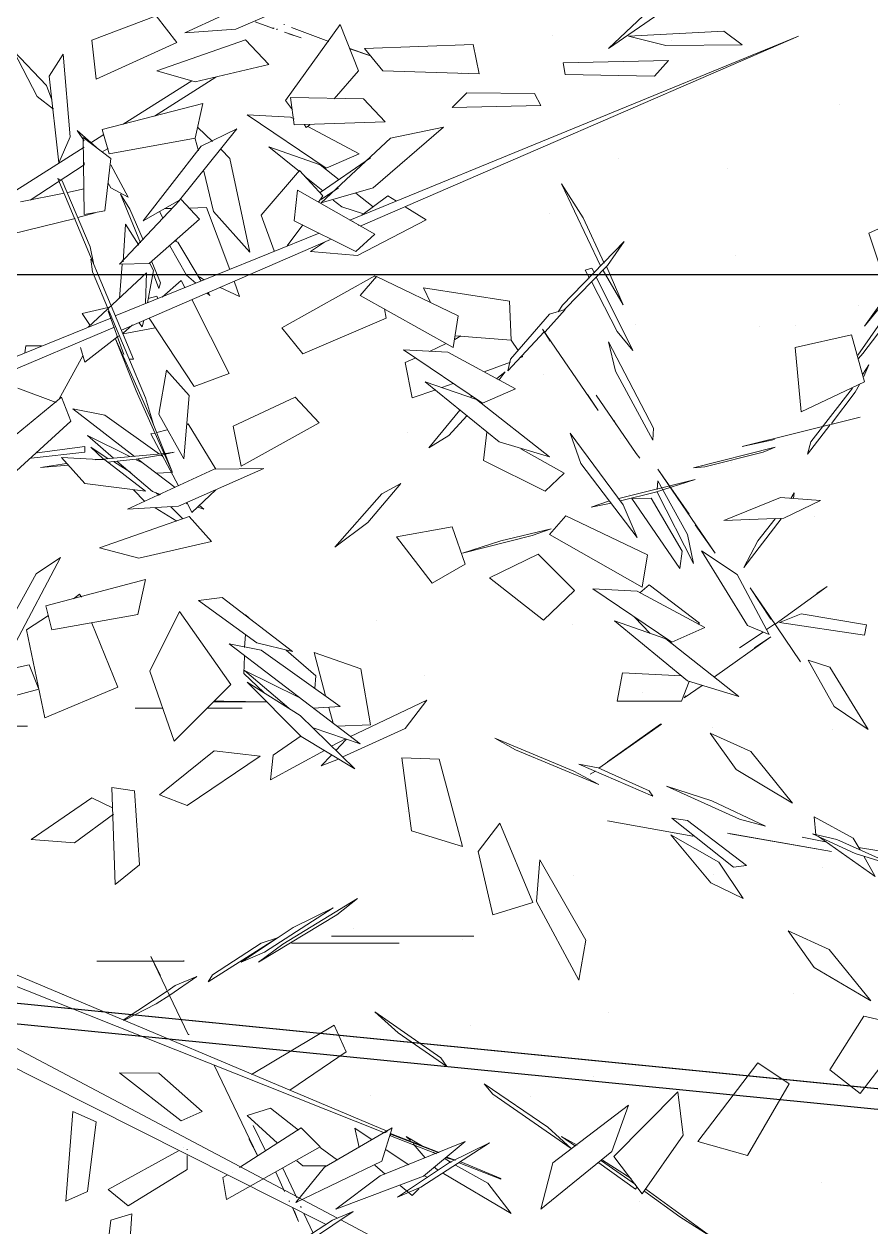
# Model space of a CAD drawing. Header units: metres. Extents: x 42 to 199, y -121 to 268.
# Drawn here: x 95.792 to 96.418, y -82.963 to -82.073 of the extents above; entities that cross this region are included whole.
import ezdxf

# ---------------------------------------------------------------- set-up
doc = ezdxf.new("R2010")
doc.units = ezdxf.units.M
doc.header["$LTSCALE"] = 0.3
doc.layers.get('0').update_dxf_attribs({"color": 8})
for name, color, linetype in [('A-ELEVATION 3', 8, 'Continuous'), ('A-Site Boundary', 8, 'Continuous'), ('A-Wall-Full', 8, 'Continuous'), ('A-Wall-Plst', 8, 'Continuous')]:
    doc.layers.add(name, color=color, linetype=linetype)
for name, color, linetype, lineweight in [('A-Hatch', 8, 'Continuous', 9), ('A-LANDSCAPE', 8, 'Continuous', 5), ('DA HOUSE ARCH LAYOUT', 8, 'Continuous', 9)]:
    doc.layers.add(name, color=color, linetype=linetype, lineweight=lineweight)

# ---------------------------------------------------------------- blocks, each defined once
blk = doc.blocks.new('zw$195B-flat-1-flat-1-flat-1-flat-1-flat-1-flat-1')
at = {"layer": 'A-Site Boundary', "color": 8, "ltscale": 0.6}
blk.add_lwpolyline([(30.7198, 5.17804), (30.02746, -1.78642), (29.36946, -8.40555), (28.85196, -13.61123), (28.71462, -14.99285), (28.50631, -17.08827), (28.29041, -19.26011), (28.15672, -20.60494), (28.03418, -21.83759), (27.74392, -24.75748), (27.43355, -27.87956), (27.2583, -29.64247), (26.94547, -32.78935), (26.61948, -36.06862), (26.31954, -39.08585), (-6.72172, -34.54803), (-6.36729, -30.48613), (-5.69093, -22.73467), (-5.04149, -15.2918), (-4.32203, -7.04643), (-3.71863, -0.1311), (-3.22258, 5.55382)], dxfattribs=at)
blk = doc.blocks.new('MUSTER_0')
at = {"color": 8, "linetype": 'Continuous', "transparency": 33554585}
for p, q in [((6.26381, -4.18178), (6.26381, -4.18178)), ((6.15981, -4.23578), (6.15981, -4.23578)), ((6.08131, -4.24378), (6.08131, -4.24378)), ((5.99931, -4.26578), (5.99931, -4.26578)), ((6.31131, -4.28378), (6.31131, -4.28378)), ((6.10681, -4.30628), (6.10681, -4.30628)), ((5.87931, -4.31878), (5.87931, -4.31878)), ((5.74781, -4.33528), (5.74781, -4.33528)), ((6.02181, -4.33578), (6.02181, -4.33578)), ((6.24781, -4.33528), (6.24781, -4.33528)), ((6.20781, -4.33928), (6.20781, -4.33928)), ((5.77231, -4.36778), (5.77231, -4.36778)), ((6.27231, -4.36778), (6.27231, -4.36778)), ((5.86431, -4.37778), (5.86431, -4.37778)), ((5.63531, -4.38678), (5.63531, -4.38678)), ((5.78031, -4.38878), (5.78031, -4.38878)), ((6.01581, -4.38328), (6.01581, -4.38328)), ((6.13531, -4.38678), (6.13531, -4.38678)), ((6.28031, -4.38878), (6.28031, -4.38878)), ((5.74331, -4.41678), (5.74331, -4.41678)), ((6.24331, -4.41678), (6.24331, -4.41678)), ((5.90331, -4.43028), (5.90331, -4.43028)), ((5.69481, -4.43878), (5.69481, -4.43878)), ((5.99031, -4.43728), (5.99031, -4.43728)), ((6.19481, -4.43878), (6.19481, -4.43878)), ((5.87281, -4.44678), (5.87281, -4.44678)), ((6.06831, -4.44478), (6.06831, -4.44478)), ((5.80331, -4.46078), (5.80331, -4.46078)), ((6.30331, -4.46078), (6.30331, -4.46078)), ((5.94731, -4.49078), (5.94731, -4.49078)), ((5.63181, -4.49678), (5.63181, -4.49678)), ((6.13181, -4.49678), (6.13181, -4.49678)), ((5.71031, -4.50378), (5.71031, -4.50378)), ((5.85081, -4.50428), (5.85081, -4.50428)), ((6.21031, -4.50378), (6.21031, -4.50378)), ((6.04931, -4.51328), (6.04931, -4.51328)), ((5.75631, -4.53278), (5.75631, -4.53278)), ((6.02681, -4.55228), (6.02681, -4.55228)), ((5.65281, -4.56678), (5.65281, -4.56678)), ((5.91181, -4.57178), (5.91181, -4.57178)), ((5.81181, -4.57828), (5.81181, -4.57828)), ((5.69231, -4.61228), (5.69231, -4.61228))]:
    blk.add_line(p, q, dxfattribs=at)
blk = doc.blocks.new('02PTRX29')
at = {"color": 8, "linetype": 'Continuous', "transparency": 33554572}
for p, q in [((-0.22904, 0.14991), (-0.21044, 0.14181)), ((-0.19925, 0.14105), (-0.21822, 0.14978)), ((-0.30305, 0.14536), (-0.29185, 0.13764)), ((-0.29185, 0.13764), (-0.29944, 0.14472)), ((-0.19754, 0.1389), (-0.19299, 0.14472)), ((-0.19299, 0.14472), (-0.17894, 0.13941)), ((-0.23322, 0.14283), (-0.2372, 0.13271)), ((-0.22126, 0.12625), (-0.23322, 0.14283)), ((-0.22259, 0.14219), (-0.23075, 0.13916)), ((-0.22107, 0.14283), (-0.22107, 0.14283)), ((-0.22107, 0.14283), (-0.22088, 0.14283)), ((-0.2186, 0.14207), (-0.21879, 0.14207)), ((-0.21879, 0.14207), (-0.2186, 0.14207)), ((-0.21841, 0.14207), (-0.2186, 0.14207)), ((-0.2186, 0.14207), (-0.2186, 0.14194)), ((-0.21462, 0.14346), (-0.21841, 0.14207)), ((-0.2353, 0.10007), (-0.33341, 0.1403)), ((-0.33341, 0.1403), (-0.23758, 0.0988)), ((-0.32107, 0.1384), (-0.31709, 0.14143)), ((-0.31709, 0.14143), (-0.29622, 0.1403)), ((-0.30438, 0.13827), (-0.29622, 0.1403)), ((-0.22468, 0.13992), (-0.22107, 0.14118)), ((-0.22202, 0.1408), (-0.22468, 0.13992)), ((-0.21936, 0.14181), (-0.21955, 0.14181)), ((-0.21936, 0.14181), (-0.21936, 0.14169)), ((-0.21936, 0.14169), (-0.21936, 0.14181)), ((-0.21253, 0.13954), (-0.21765, 0.1341)), ((-0.21253, 0.13954), (-0.19318, 0.13271)), ((-0.19925, 0.14105), (-0.21044, 0.14181)), ((-0.17894, 0.13941), (-0.17989, 0.13093)), ((-0.30438, 0.13827), (-0.32107, 0.1384)), ((-0.26225, 0.13852), (-0.26358, 0.13207)), ((-0.23853, 0.13764), (-0.26225, 0.13852)), ((-0.24251, 0.13271), (-0.23853, 0.13764)), ((-0.2353, 0.13764), (-0.23986, 0.13599)), ((-0.23986, 0.13599), (-0.2353, 0.13751)), ((-0.17989, 0.13093), (-0.19754, 0.1389)), ((-0.16908, 0.12954), (-0.16187, 0.13713)), ((-0.16187, 0.13713), (-0.16699, 0.12714)), ((-0.28198, 0.13448), (-0.30494, 0.13498)), ((-0.30191, 0.13157), (-0.30494, 0.13498)), ((-0.28198, 0.13448), (-0.28236, 0.13195)), ((-0.17268, 0.13637), (-0.1742, 0.11828)), ((-0.17268, 0.13637), (-0.16965, 0.13157)), ((-0.28236, 0.13195), (-0.30191, 0.13157)), ((-0.26358, 0.13207), (-0.24251, 0.13271)), ((-0.2372, 0.13271), (-0.23189, 0.12663)), ((-0.21765, 0.1341), (-0.20153, 0.1303)), ((-0.19318, 0.13271), (-0.20153, 0.1303)), ((-0.17173, 0.11259), (-0.16965, 0.13157)), ((-0.19261, 0.12284), (-0.20608, 0.13131)), ((-0.20058, 0.13055), (-0.20077, 0.13055)), ((-0.20077, 0.13055), (-0.18578, 0.12107)), ((-0.17021, 0.12638), (-0.16908, 0.12954)), ((-0.27572, 0.12777), (-0.27705, 0.12512)), ((-0.26092, 0.1279), (-0.27572, 0.12777)), ((-0.25769, 0.12474), (-0.26092, 0.1279)), ((-0.24308, 0.12157), (-0.23834, 0.12663)), ((-0.2224, 0.12689), (-0.23834, 0.12663)), ((-0.22316, 0.12094), (-0.2224, 0.12689)), ((-0.22278, 0.12423), (-0.22126, 0.12625)), ((-0.16699, 0.12714), (-0.17059, 0.12436)), ((-0.27705, 0.12512), (-0.25769, 0.12474)), ((-0.20323, 0.12562), (-0.18122, 0.11993)), ((-0.20153, 0.11803), (-0.20323, 0.12562)), ((-0.24308, 0.12157), (-0.22316, 0.12094)), ((-0.21291, 0.12309), (-0.23018, 0.11145)), ((-0.22316, 0.12221), (-0.2224, 0.12258)), ((-0.2224, 0.12258), (-0.21291, 0.12309)), ((-0.18578, 0.12107), (-0.18615, 0.12119)), ((-0.2558, 0.12043), (-0.24422, 0.11803)), ((-0.2558, 0.12043), (-0.24043, 0.10715)), ((-0.23739, 0.11462), (-0.22619, 0.12056)), ((-0.22581, 0.12031), (-0.22657, 0.12094)), ((-0.22581, 0.12031), (-0.22543, 0.12094)), ((-0.20285, 0.11626), (-0.21063, 0.12005)), ((-0.21063, 0.12005), (-0.19811, 0.10449)), ((-0.20209, 0.12031), (-0.20532, 0.11727)), ((-0.18122, 0.11993), (-0.18274, 0.11462)), ((-0.17875, 0.11702), (-0.1816, 0.11879)), ((-0.17572, 0.11968), (-0.17989, 0.11601)), ((-0.17724, 0.1174), (-0.17572, 0.11968)), ((-0.22904, 0.10386), (-0.24422, 0.11803)), ((-0.21765, 0.11613), (-0.22885, 0.11221)), ((-0.2243, 0.11069), (-0.21765, 0.11613)), ((-0.19014, 0.09994), (-0.20285, 0.11626)), ((-0.20228, 0.11525), (-0.20153, 0.1179)), ((-0.18274, 0.11462), (-0.20153, 0.11803)), ((-0.18312, 0.1136), (-0.17705, 0.11816)), ((-0.18122, 0.11499), (-0.18255, 0.11575)), ((-0.17705, 0.11816), (-0.17724, 0.10133)), ((-0.1279, 0.08489), (-0.17724, 0.11601)), ((-0.1742, 0.11828), (-0.17173, 0.11259)), ((-0.23986, 0.11373), (-0.22885, 0.10614)), ((-0.23018, 0.11145), (-0.23739, 0.11462)), ((-0.20912, 0.1136), (-0.21348, 0.09311)), ((-0.20722, 0.1155), (-0.20912, 0.1136)), ((-0.18179, 0.10209), (-0.18312, 0.1136)), ((-0.22885, 0.11221), (-0.23303, 0.10892)), ((-0.22942, 0.10538), (-0.2243, 0.11095)), ((-0.2243, 0.11095), (-0.21595, 0.10121)), ((-0.20551, 0.10196), (-0.20342, 0.11082)), ((-0.18312, 0.11221), (-0.18691, 0.10513)), ((-0.17724, 0.11221), (-0.17724, 0.11272)), ((-0.16547, 0.10449), (-0.17724, 0.11221)), ((-0.2816, 0.10804), (-0.29014, 0.09007)), ((-0.28635, 0.10057), (-0.2816, 0.10804)), ((-0.22942, 0.10652), (-0.22543, 0.10968)), ((-0.17154, 0.10918), (-0.18805, 0.06971)), ((-0.18255, 0.10816), (-0.18312, 0.10715)), ((-0.17856, 0.09425), (-0.17249, 0.10867)), ((-0.17249, 0.10867), (-0.17154, 0.10918)), ((-0.24365, 0.10538), (-0.24555, 0.10424)), ((-0.24365, 0.10538), (-0.23796, 0.10121)), ((-0.24081, 0.09703), (-0.22392, 0.10665)), ((-0.24043, 0.10715), (-0.22904, 0.10386)), ((-0.23663, 0.10601), (-0.24043, 0.10298)), ((-0.23284, 0.10715), (-0.22904, 0.10462)), ((-0.23075, 0.10538), (-0.23037, 0.10563)), ((-0.22847, 0.10399), (-0.22942, 0.10538)), ((-0.22392, 0.10665), (-0.22316, 0.09994)), ((-0.18957, 0.09513), (-0.18521, 0.10576)), ((-0.18521, 0.10576), (-0.18729, 0.10247)), ((-0.18312, 0.10715), (-0.18691, 0.10513)), ((-0.17724, 0.1069), (-0.17363, 0.10614)), ((-0.16338, 0.10411), (-0.17287, 0.10601)), ((-0.34878, 0.09728), (-0.36396, 0.10411)), ((-0.24745, 0.10298), (-0.252, 0.10019)), ((-0.23834, 0.10146), (-0.23359, 0.10298)), ((-0.23359, 0.10298), (-0.2317, 0.10449)), ((-0.20399, 0.10285), (-0.20912, 0.08931)), ((-0.20399, 0.10285), (-0.2002, 0.10272)), ((-0.20247, 0.10032), (-0.19849, 0.10462)), ((-0.19811, 0.10449), (-0.19014, 0.09994)), ((-0.19811, 0.10449), (-0.19811, 0.10437)), ((-0.19811, 0.10437), (-0.18502, 0.09045)), ((-0.1964, 0.1026), (-0.19488, 0.1026)), ((-0.2909, 0.09071), (-0.28635, 0.10057)), ((-0.23701, 0.09235), (-0.252, 0.10019)), ((-0.22316, 0.09994), (-0.23663, 0.09324)), ((-0.23568, 0.09994), (-0.23606, 0.09981)), ((-0.21595, 0.10121), (-0.21879, 0.09336)), ((-0.21348, 0.09311), (-0.20551, 0.10196)), ((-0.19147, 0.09058), (-0.20247, 0.10032)), ((-0.1945, 0.10057), (-0.19374, 0.10196)), ((-0.18729, 0.10247), (-0.19014, 0.09577)), ((-0.18179, 0.10209), (-0.17724, 0.10133)), ((-0.1797, 0.10171), (-0.17591, 0.1007)), ((-0.1797, 0.10171), (-0.1797, 0.10171)), ((-0.17534, 0.10045), (-0.1613, 0.09703)), ((-0.2372, 0.09905), (-0.23739, 0.09893)), ((-0.22164, 0.0945), (-0.22506, 0.09905)), ((-0.18919, 0.09463), (-0.18634, 0.09918)), ((-0.18634, 0.09918), (-0.18578, 0.09096)), ((-0.35314, 0.08413), (-0.34878, 0.09728)), ((-0.29166, 0.0902), (-0.29527, 0.09539)), ((-0.29527, 0.09539), (-0.28179, 0.08147)), ((-0.23663, 0.09324), (-0.24081, 0.09703)), ((-0.1854, 0.07603), (-0.23113, 0.09589)), ((-0.2298, 0.09526), (-0.22676, 0.09324)), ((-0.22866, 0.09728), (-0.18407, 0.07919)), ((-0.21765, 0.09678), (-0.21746, 0.09678)), ((-0.20285, 0.08678), (-0.19773, 0.09526)), ((-0.19773, 0.09526), (-0.19716, 0.09551)), ((-0.19735, 0.09539), (-0.19735, 0.09564)), ((-0.22676, 0.09324), (-0.23701, 0.09235)), ((-0.19602, 0.0945), (-0.19963, 0.08805)), ((-0.17932, 0.09071), (-0.17856, 0.09425)), ((-0.29508, 0.0816), (-0.29147, 0.08982)), ((-0.28217, 0.08046), (-0.29166, 0.0902)), ((-0.28881, 0.08855), (-0.28825, 0.08957)), ((-0.28673, 0.08919), (-0.28825, 0.08957)), ((-0.19204, 0.09096), (-0.19393, 0.0864)), ((-0.19242, 0.08906), (-0.19166, 0.09058)), ((-0.18502, 0.09045), (-0.19147, 0.09058)), ((-0.18559, 0.09045), (-0.18502, 0.08299)), ((-0.17913, 0.08881), (-0.17875, 0.09159)), ((-0.29716, 0.0716), (-0.28919, 0.08767)), ((-0.29071, 0.08906), (-0.29508, 0.0816)), ((-0.28768, 0.08742), (-0.28673, 0.08919)), ((-0.25902, 0.07919), (-0.24118, 0.0878)), ((-0.24118, 0.0878), (-0.23758, 0.08362)), ((-0.241, 0.08742), (-0.24081, 0.08792)), ((-0.24081, 0.08792), (-0.2205, 0.07654)), ((-0.21006, 0.08678), (-0.2112, 0.08337)), ((-0.20247, 0.08767), (-0.20342, 0.08704)), ((-0.19963, 0.08805), (-0.20171, 0.08628)), ((-0.19849, 0.08691), (-0.19925, 0.08539)), ((-0.19431, 0.08324), (-0.19849, 0.08691)), ((-0.19356, 0.08514), (-0.19242, 0.0883)), ((-0.19109, 0.08198), (-0.19242, 0.08906)), ((-0.17818, 0.07666), (-0.1909, 0.08855)), ((-0.1909, 0.08855), (-0.19071, 0.08185)), ((-0.19071, 0.06123), (-0.17913, 0.08881)), ((-0.34783, 0.07692), (-0.35314, 0.08438)), ((-0.28825, 0.08653), (-0.29375, 0.07578)), ((-0.25143, 0.08527), (-0.27022, 0.08236)), ((-0.25295, 0.0821), (-0.25143, 0.08527)), ((-0.20703, 0.08539), (-0.2112, 0.08337)), ((-0.20437, 0.08425), (-0.20475, 0.08362)), ((-0.19356, 0.08514), (-0.19393, 0.0864)), ((-0.34745, 0.07097), (-0.35656, 0.08299)), ((-0.34631, 0.07059), (-0.35542, 0.08362)), ((-0.35371, 0.08413), (-0.34783, 0.07692)), ((-0.2706, 0.07388), (-0.27022, 0.08236)), ((-0.25788, 0.07224), (-0.23758, 0.08362)), ((-0.20077, 0.08274), (-0.20893, 0.06654)), ((-0.20418, 0.08413), (-0.20475, 0.08362)), ((-0.19318, 0.08349), (-0.19337, 0.08299)), ((-0.19128, 0.08299), (-0.19318, 0.08349)), ((-0.27895, 0.07957), (-0.28236, 0.08058)), ((-0.28236, 0.08058), (-0.278, 0.07565)), ((-0.28084, 0.08008), (-0.28179, 0.08147)), ((-0.27041, 0.06971), (-0.27895, 0.07957)), ((-0.25788, 0.07224), (-0.25902, 0.07919)), ((-0.24327, 0.07869), (-0.24289, 0.08071)), ((-0.18596, 0.07072), (-0.18255, 0.08021)), ((-0.17686, 0.0797), (-0.18255, 0.08096)), ((-0.17686, 0.0797), (-0.17856, 0.07704)), ((-0.28957, 0.05845), (-0.27743, 0.07628)), ((-0.27743, 0.07628), (-0.27914, 0.07363)), ((-0.22506, 0.07084), (-0.24327, 0.07869)), ((-0.2205, 0.07654), (-0.22506, 0.07084)), ((-0.20134, 0.06376), (-0.19147, 0.07869)), ((-0.1928, 0.07654), (-0.18578, 0.07527)), ((-0.19033, 0.07818), (-0.18995, 0.07679)), ((-0.18995, 0.07679), (-0.18919, 0.07768)), ((-0.18786, 0.07717), (-0.18578, 0.0754)), ((-0.13947, 0.05794), (-0.18388, 0.07666)), ((-0.00759, 0.00772), (-0.18312, 0.07869)), ((-0.34498, 0.07502), (-0.34783, 0.06477)), ((-0.33265, 0.07224), (-0.34498, 0.07502)), ((-0.29716, 0.0716), (-0.29375, 0.07578)), ((-0.278, 0.07565), (-0.27781, 0.07565)), ((-0.27781, 0.07565), (-0.26984, 0.06718)), ((-0.2706, 0.07388), (-0.27212, 0.0716)), ((-0.25845, 0.07477), (-0.2706, 0.07388)), ((-0.25826, 0.07401), (-0.25959, 0.07477)), ((-0.18407, 0.07426), (-0.19204, 0.0563)), ((-0.18407, 0.07426), (-0.18862, 0.06275)), ((-0.18502, 0.07489), (-0.18502, 0.07477)), ((-0.18502, 0.07477), (-0.18464, 0.07464)), ((-0.18464, 0.07464), (-0.17743, 0.06907)), ((-0.33265, 0.07224), (-0.33398, 0.05819)), ((-0.29185, 0.0735), (-0.30172, 0.05465)), ((-0.29337, 0.06705), (-0.29185, 0.0735)), ((-0.25675, 0.07122), (-0.27155, 0.06325)), ((-0.26434, 0.06009), (-0.24707, 0.07173)), ((-0.25675, 0.07122), (-0.24707, 0.07173)), ((-0.25276, 0.07135), (-0.25637, 0.07312)), ((-0.17743, 0.06907), (-0.17648, 0.07224)), ((-0.16452, 0.07261), (-0.16794, 0.07261)), ((-0.16433, 0.0711), (-0.16452, 0.07261)), ((-0.34878, 0.06844), (-0.34745, 0.06642)), ((-0.34764, 0.06591), (-0.34878, 0.06844)), ((-0.34745, 0.07097), (-0.3465, 0.06983)), ((-0.27306, 0.07021), (-0.27306, 0.07034)), ((-0.27306, 0.07021), (-0.2725, 0.06996)), ((-0.26984, 0.06718), (-0.27041, 0.06971)), ((-0.26472, 0.06692), (-0.27041, 0.06907)), ((-0.24745, 0.06895), (-0.24972, 0.06996)), ((-0.24897, 0.06123), (-0.24745, 0.06895)), ((-0.18805, 0.06971), (-0.1871, 0.06971)), ((-0.17705, 0.07059), (-0.17173, 0.06085)), ((-0.30153, 0.05199), (-0.29337, 0.06705)), ((-0.26737, 0.0654), (-0.26927, 0.06692)), ((-0.26927, 0.06692), (-0.26794, 0.06515)), ((-0.20134, 0.06376), (-0.20893, 0.06654)), ((-0.2002, 0.06174), (-0.19526, 0.0673)), ((-0.19356, 0.05769), (-0.19526, 0.0673)), ((-0.33398, 0.05819), (-0.34783, 0.06477)), ((-0.34669, 0.06414), (-0.34574, 0.06249)), ((-0.34517, 0.06338), (-0.33606, 0.05161)), ((-0.27155, 0.06325), (-0.26434, 0.06009)), ((-0.26794, 0.05161), (-0.25181, 0.06477)), ((-0.25181, 0.06477), (-0.26301, 0.06085)), ((-0.25542, 0.06351), (-0.25788, 0.06439)), ((-0.17116, 0.06022), (-0.16281, 0.06338)), ((-0.34574, 0.06249), (-0.34062, 0.05566)), ((-0.29792, 0.04908), (-0.28919, 0.06186)), ((-0.2873, 0.06199), (-0.28957, 0.05845)), ((-0.26301, 0.06085), (-0.27895, 0.04833)), ((-0.26168, 0.06136), (-0.26206, 0.06161)), ((-0.25409, 0.063), (-0.24897, 0.06123)), ((-0.22335, 0.06136), (-0.22866, 0.05579)), ((-0.22335, 0.06136), (-0.20987, 0.05503)), ((-0.2002, 0.06174), (-0.19906, 0.04795)), ((-0.18862, 0.06275), (-0.19659, 0.04491)), ((-0.19242, 0.05541), (-0.19071, 0.06123)), ((-0.17439, 0.05617), (-0.1723, 0.06136)), ((-0.1723, 0.06136), (-0.16243, 0.05326)), ((-0.26358, 0.06034), (-0.26377, 0.06047)), ((-0.2594, 0.05857), (-0.25257, 0.05035)), ((-0.17477, 0.05883), (-0.18824, 0.04845)), ((-0.18179, 0.05743), (-0.17477, 0.05883)), ((-0.34688, 0.05705), (-0.32107, 0.0506)), ((-0.33531, 0.04896), (-0.34024, 0.05528)), ((-0.29299, 0.0563), (-0.29356, 0.05541)), ((-0.25694, 0.05301), (-0.26092, 0.05731)), ((-0.21158, 0.0463), (-0.22866, 0.05579)), ((-0.20001, 0.05554), (-0.20608, 0.04567)), ((-0.19982, 0.05541), (-0.20001, 0.05554)), ((-0.19906, 0.04795), (-0.19356, 0.05769)), ((-0.19204, 0.0563), (-0.19659, 0.04491)), ((-0.19374, 0.04896), (-0.18179, 0.05743)), ((-0.16168, 0.04453), (-0.17439, 0.05617)), ((-0.30172, 0.05465), (-0.30153, 0.05199)), ((-0.2835, 0.05351), (-0.29508, 0.03783)), ((-0.28578, 0.04693), (-0.2835, 0.05351)), ((-0.26453, 0.04757), (-0.26528, 0.05377)), ((-0.25257, 0.05035), (-0.25694, 0.05301)), ((-0.20987, 0.05503), (-0.21158, 0.0463)), ((-0.19185, 0.05339), (-0.19792, 0.042)), ((-0.19318, 0.05364), (-0.19545, 0.05427)), ((-0.1928, 0.05351), (-0.19185, 0.05339)), ((-0.18729, 0.04845), (-0.17799, 0.05301)), ((-0.18369, 0.04807), (-0.17799, 0.05301)), ((-0.33606, 0.05161), (-0.33531, 0.04896)), ((-0.32828, 0.05048), (-0.32563, 0.04934)), ((-0.31045, 0.04592), (-0.32828, 0.05048)), ((-0.32107, 0.0506), (-0.3281, 0.05212)), ((-0.27269, 0.0501), (-0.28217, 0.04478)), ((-0.26794, 0.05161), (-0.27895, 0.04833)), ((-0.18255, 0.04795), (-0.17875, 0.05048)), ((-0.17875, 0.05048), (-0.18141, 0.04795)), ((-0.17743, 0.04934), (-0.17743, 0.0506)), ((-0.17743, 0.0506), (-0.16699, 0.04921)), ((-0.32563, 0.04934), (-0.31291, 0.04617)), ((-0.29868, 0.04807), (-0.29792, 0.04908)), ((-0.278, 0.04086), (-0.26453, 0.04757)), ((-0.189, 0.04782), (-0.19716, 0.04162)), ((-0.19697, 0.04934), (-0.19507, 0.04908)), ((-0.19507, 0.04896), (-0.19697, 0.04934)), ((-0.19488, 0.04908), (-0.1797, 0.04769)), ((-0.18862, 0.04782), (-0.19488, 0.04883)), ((-0.1945, 0.04845), (-0.19412, 0.04871)), ((-0.18445, 0.04744), (-0.19223, 0.04074)), ((-0.18179, 0.04769), (-0.19071, 0.04086)), ((-0.18862, 0.04769), (-0.18976, 0.04719)), ((-0.18862, 0.04782), (-0.18236, 0.04719)), ((-0.1723, 0.0482), (-0.18179, 0.04769)), ((-0.17743, 0.04934), (-0.16566, 0.04807)), ((-0.17743, 0.04251), (-0.1723, 0.0482)), ((-0.30267, 0.04567), (-0.31519, 0.02733)), ((-0.31291, 0.04617), (-0.31045, 0.04592)), ((-0.3095, 0.0358), (-0.30267, 0.04567)), ((-0.28578, 0.04693), (-0.29811, 0.03074)), ((-0.28217, 0.04478), (-0.278, 0.04086)), ((-0.2057, 0.04567), (-0.21652, 0.0458)), ((-0.21652, 0.0458), (-0.19792, 0.03757)), ((-0.18672, 0.03694), (-0.2057, 0.04567)), ((-0.19299, 0.04478), (-0.19621, 0.04491)), ((-0.18748, 0.04491), (-0.18369, 0.04731)), ((-0.16775, 0.04605), (-0.17382, 0.04655)), ((-0.16775, 0.04605), (-0.17344, 0.04693)), ((-0.3021, 0.04061), (-0.31083, 0.04339)), ((-0.31083, 0.04339), (-0.29413, 0.03922)), ((-0.30912, 0.03137), (-0.30267, 0.04314)), ((-0.30267, 0.04314), (-0.30248, 0.04124)), ((-0.24232, 0.04023), (-0.2465, 0.04251)), ((-0.23929, 0.03403), (-0.2465, 0.04251)), ((-0.19071, 0.04086), (-0.17743, 0.04251)), ((-0.33815, 0.03884), (-0.32942, 0.03947)), ((-0.33246, 0.04048), (-0.33227, 0.03922)), ((-0.3317, 0.03922), (-0.33246, 0.04048)), ((-0.32942, 0.03947), (-0.31709, 0.03441)), ((-0.30248, 0.04061), (-0.31045, 0.02505)), ((-0.29451, 0.03871), (-0.3021, 0.04061)), ((-0.24232, 0.04023), (-0.23208, 0.02859)), ((-0.20608, 0.04111), (-0.20077, 0.03618)), ((-0.19223, 0.04074), (-0.19393, 0.0401)), ((-0.19393, 0.0401), (-0.19356, 0.03998)), ((-0.19356, 0.03998), (-0.19299, 0.04048)), ((-0.19052, 0.03858), (-0.18805, 0.04111)), ((-0.33018, 0.03492), (-0.33815, 0.03884)), ((-0.30798, 0.0277), (-0.30115, 0.03934)), ((-0.29697, 0.03922), (-0.30741, 0.02391)), ((-0.30115, 0.03934), (-0.29697, 0.03922)), ((-0.29811, 0.03074), (-0.29508, 0.03783)), ((-0.29242, 0.03821), (-0.28806, 0.03732)), ((-0.28806, 0.03732), (-0.29204, 0.03871)), ((-0.20342, 0.03694), (-0.20247, 0.0377)), ((-0.20209, 0.03732), (-0.20342, 0.03694)), ((-0.20077, 0.03618), (-0.19982, 0.03833)), ((-0.19963, 0.03821), (-0.19982, 0.03808)), ((-0.19887, 0.03479), (-0.19621, 0.03745)), ((-0.19792, 0.03757), (-0.18672, 0.03694)), ((-0.1928, 0.03719), (-0.19754, 0.03428)), ((-0.31709, 0.03441), (-0.33018, 0.03492)), ((-0.32961, 0.03479), (-0.32145, 0.02416)), ((-0.32449, 0.02998), (-0.32828, 0.03479)), ((-0.30039, 0.02695), (-0.28255, 0.03542)), ((-0.28255, 0.03542), (-0.27895, 0.03137)), ((-0.20513, 0.02986), (-0.2002, 0.0353)), ((-0.2002, 0.0353), (-0.18065, 0.02846)), ((-0.31519, 0.02733), (-0.31083, 0.03352)), ((-0.27515, 0.03112), (-0.27933, 0.03264)), ((-0.27933, 0.03264), (-0.26832, 0.02998)), ((-0.25769, 0.03302), (-0.26054, 0.02492)), ((-0.24555, 0.03087), (-0.25769, 0.03302)), ((-0.23208, 0.02859), (-0.23929, 0.03403)), ((-0.32145, 0.02416), (-0.32449, 0.02998)), ((-0.31045, 0.02505), (-0.30912, 0.03137)), ((-0.27895, 0.03137), (-0.29925, 0.01986)), ((-0.25997, 0.02733), (-0.27515, 0.03112)), ((-0.26832, 0.02998), (-0.25997, 0.02733)), ((-0.25333, 0.02075), (-0.24555, 0.03087)), ((-0.18919, 0.02619), (-0.20513, 0.02986)), ((-0.32221, 0.01151), (-0.31216, 0.02783)), ((-0.31216, 0.02783), (-0.31994, 0.02264)), ((-0.30741, 0.02391), (-0.30798, 0.0277)), ((-0.29925, 0.01986), (-0.30039, 0.02695)), ((-0.28445, 0.0191), (-0.27648, 0.02707)), ((-0.27648, 0.02707), (-0.26585, 0.02189)), ((-0.18065, 0.02846), (-0.18919, 0.02619)), ((-0.1668, 0.02277), (-0.17211, 0.02631)), ((-0.17211, 0.02631), (-0.16224, 0.00772)), ((-0.26054, 0.02492), (-0.25333, 0.02075)), ((-0.31994, 0.02264), (-0.32696, 0.00949)), ((-0.26585, 0.02189), (-0.27762, 0.01265)), ((-0.19071, 0.02151), (-0.16889, 0.01581)), ((-0.189, 0.01392), (-0.19071, 0.02151)), ((-0.15712, 0.00531), (-0.1668, 0.02277)), ((-0.33739, 0.01847), (-0.33967, 0.01999)), ((-0.32828, 0.01177), (-0.33967, 0.01999)), ((-0.32734, 0.0129), (-0.32278, 0.01974)), ((-0.32278, 0.01974), (-0.32696, 0.01366)), ((-0.29811, 0.01898), (-0.31291, 0.01101)), ((-0.31178, 0.01202), (-0.30077, 0.02037)), ((-0.3057, 0.00784), (-0.28844, 0.01948)), ((-0.30077, 0.02037), (-0.29868, 0.0186)), ((-0.28844, 0.01948), (-0.29811, 0.01898)), ((-0.27762, 0.01265), (-0.28445, 0.0191)), ((-0.22278, 0.00582), (-0.20741, 0.01758)), ((-0.20228, 0.01695), (-0.215, 0.00772)), ((-0.20741, 0.01758), (-0.20228, 0.01695)), ((-0.17629, 0.01834), (-0.17667, 0.01771)), ((-0.17629, 0.01834), (-0.17496, 0.01733)), ((-0.16889, 0.01581), (-0.17021, 0.0105)), ((-0.34821, 0.01164), (-0.33398, 0.01404)), ((-0.32923, 0.01214), (-0.33398, 0.01404)), ((-0.32696, 0.01366), (-0.33379, 0.00354)), ((-0.29754, 0.01328), (-0.30096, 0.00974)), ((-0.21253, 0.01379), (-0.21386, 0.01265)), ((-0.21253, 0.01379), (-0.21253, 0.01366)), ((-0.21253, 0.01366), (-0.21253, 0.01379)), ((-0.20931, -0.00139), (-0.19811, 0.01455)), ((-0.19811, 0.01455), (-0.19166, 0.00152)), ((-0.17021, 0.0105), (-0.189, 0.01392)), ((-0.16471, 0.0105), (-0.16946, 0.01366)), ((-0.34821, 0.01164), (-0.34783, 0.00936)), ((-0.34783, 0.00936), (-0.32923, 0.01214)), ((-0.32639, 0.01063), (-0.3281, 0.01177)), ((-0.32696, 0.00949), (-0.32221, 0.01151)), ((-0.32639, 0.01063), (-0.32639, 0.0105)), ((-0.31291, 0.01101), (-0.3057, 0.00784)), ((-0.31178, 0.01202), (-0.3114, 0.01177)), ((-0.30912, -0.00063), (-0.29318, 0.01252)), ((-0.29318, 0.01252), (-0.30438, 0.0086)), ((-0.18464, -0.00202), (-0.17894, 0.01202)), ((-0.315, 0.00025), (-0.32734, 0.00898)), ((-0.32734, 0.00898), (-0.32373, 0.00658)), ((-0.32563, 0.00999), (-0.3205, 0.00658)), ((-0.30438, 0.0086), (-0.32031, -0.00405)), ((-0.30456, 0.00848), (-0.30475, 0.00848)), ((-0.21253, 0.00949), (-0.21234, 0.0067)), ((-0.16471, 0.0105), (-0.1687, -0.00873)), ((-0.22752, 0.00557), (-0.23777, 0.00202)), ((-0.23758, -0.01442), (-0.20893, 0.00746)), ((-0.21595, 0.00607), (-0.23322, -0.0062)), ((-0.22999, -0.00392), (-0.22752, 0.00557)), ((-0.22145, 0.00607), (-0.2279, 0.00051)), ((-0.215, 0.00772), (-0.22278, 0.00582)), ((-0.20893, 0.00746), (-0.21595, 0.00607)), ((-0.3355, 0.00392), (-0.34119, -0.0062)), ((-0.34024, 0.0024), (-0.3355, 0.00392)), ((-0.21234, 0.00481), (-0.21215, 0.00101)), ((-0.16528, 0.00291), (-0.16737, -0.0024)), ((-0.16528, 0.00291), (-0.15902, 0.00152)), ((-0.34024, 0.0024), (-0.34859, -0.01126)), ((-0.30779, 0.00051), (-0.29489, 0.00114)), ((-0.29489, 0.00114), (-0.29375, -0.00506)), ((-0.23777, 0.00202), (-0.23986, -0.01025)), ((-0.2279, 0.00051), (-0.22771, -0.00228)), ((-0.22411, -0.00417), (-0.21234, 0.00164)), ((-0.22202, -0.00658), (-0.21234, 0.00164)), ((-0.21215, 0.00101), (-0.21652, -0.00316)), ((-0.19166, 0.00152), (-0.19697, -0.01379)), ((-0.32031, -0.00405), (-0.30912, -0.00063)), ((-0.30836, -0.0043), (-0.31234, -0.00164)), ((-0.30779, -0.00506), (-0.3095, -0.00076)), ((-0.22468, -0.01278), (-0.21291, -0.00089)), ((-0.21291, -0.00089), (-0.22449, -0.00822)), ((-0.19697, -0.01379), (-0.20931, -0.00139)), ((-0.1687, -0.00873), (-0.18464, -0.00202)), ((-0.16737, -0.0024), (-0.152, -0.00658)), ((-0.30874, -0.00392), (-0.30836, -0.0043)), ((-0.30779, -0.00506), (-0.29375, -0.00506)), ((-0.25219, -0.00481), (-0.23549, -0.01278)), ((-0.24745, -0.01101), (-0.25219, -0.00481)), ((-0.02011, -0.00481), (-0.24346, -0.09905)), ((-0.20779, -0.00506), (-0.21728, -0.00519)), ((-0.21728, -0.00519), (-0.2057, -0.00519)), ((-0.2057, -0.00506), (-0.20779, -0.00506)), ((-0.34859, -0.01126), (-0.34119, -0.0062)), ((-0.22733, -0.00658), (-0.23322, -0.0062)), ((-0.01992, -0.00569), (-0.23261, -0.11808)), ((-0.2317, -0.00987), (-0.23075, -0.00645)), ((-0.20418, -0.00658), (-0.21177, -0.00658)), ((-0.18843, -0.00658), (-0.1945, -0.00658)), ((-0.30343, -0.01012), (-0.28976, -0.01974)), ((-0.30324, -0.01012), (-0.30343, -0.01012)), ((-0.29166, -0.01834), (-0.30324, -0.01012)), ((-0.23246, -0.0105), (-0.23986, -0.01025)), ((-0.23644, -0.01986), (-0.22449, -0.00822)), ((-0.0093, -0.00848), (-0.23018, -0.11942)), ((-0.15371, -0.0105), (-0.1649, -0.0105)), ((-0.32297, -0.01607), (-0.31405, -0.01202)), ((-0.31975, -0.01999), (-0.31405, -0.01202)), ((-0.24745, -0.01101), (-0.23378, -0.0172)), ((-0.23758, -0.01442), (-0.22733, -0.01088)), ((-0.22468, -0.01278), (-0.23644, -0.01986)), ((-0.2186, -0.01683), (-0.22468, -0.01265)), ((-0.28976, -0.02328), (-0.27155, -0.01569)), ((-0.26699, -0.01316), (-0.28426, -0.02037)), ((-0.27155, -0.01569), (-0.26699, -0.01316)), ((-0.23454, -0.01341), (-0.23227, -0.01581)), ((-0.23132, -0.01493), (-0.23435, -0.01328)), ((-0.32297, -0.01607), (-0.33208, -0.02733)), ((-0.25997, -0.03681), (-0.25485, -0.01771)), ((-0.25485, -0.01771), (-0.24669, -0.01746)), ((-0.24669, -0.01746), (-0.24878, -0.0334)), ((-0.23284, -0.01771), (-0.22904, -0.01923)), ((-0.22904, -0.01923), (-0.23132, -0.01683)), ((-0.2298, -0.01581), (-0.21803, -0.02227)), ((-0.21803, -0.02227), (-0.2186, -0.01683)), ((-0.21576, -0.01708), (-0.2057, -0.01594)), ((-0.19982, -0.02783), (-0.21576, -0.01708)), ((-0.2057, -0.01594), (-0.19374, -0.02555)), ((-0.33208, -0.02733), (-0.31975, -0.01999)), ((-0.30153, -0.02581), (-0.2854, -0.01885)), ((-0.30077, -0.02467), (-0.28957, -0.01961)), ((-0.28426, -0.02037), (-0.28976, -0.02328)), ((-0.28957, -0.01961), (-0.2854, -0.01885)), ((-0.28787, -0.021), (-0.289, -0.02037)), ((-0.30456, -0.02366), (-0.3205, -0.03087)), ((-0.31443, -0.02682), (-0.30456, -0.02366)), ((-0.30077, -0.02467), (-0.30153, -0.02581)), ((-0.0575, -0.02568), (-0.24289, -0.09943)), ((-0.19374, -0.02555), (-0.19982, -0.02783)), ((-0.18824, -0.02467), (-0.18938, -0.04086)), ((-0.18331, -0.02391), (-0.18824, -0.02467)), ((-0.18407, -0.04516), (-0.18331, -0.02391)), ((-0.1835, -0.02834), (-0.17894, -0.02619)), ((-0.17894, -0.02619), (-0.16566, -0.0353)), ((-0.3262, -0.03239), (-0.31443, -0.02682)), ((-0.34536, -0.03504), (-0.33682, -0.03036)), ((-0.3372, -0.03428), (-0.33682, -0.03036)), ((-0.3262, -0.03239), (-0.3205, -0.03087)), ((-0.30912, -0.03112), (-0.32202, -0.04099)), ((-0.31918, -0.04137), (-0.3057, -0.03061)), ((-0.31026, -0.03454), (-0.29166, -0.03125)), ((-0.3057, -0.03061), (-0.30912, -0.03112)), ((-0.17515, -0.03605), (-0.18369, -0.02973)), ((-0.33644, -0.03403), (-0.34574, -0.03833)), ((-0.34176, -0.0353), (-0.33644, -0.03403)), ((-0.31785, -0.0339), (-0.34062, -0.03795)), ((-0.31842, -0.03403), (-0.34062, -0.03795)), ((-0.26813, -0.03175), (-0.27534, -0.04908)), ((-0.26813, -0.03175), (-0.26339, -0.03795)), ((-0.25997, -0.03681), (-0.24878, -0.0334)), ((-0.35504, -0.04124), (-0.34176, -0.0353)), ((-0.33777, -0.03466), (-0.35011, -0.04339)), ((-0.34688, -0.03757), (-0.34536, -0.03504)), ((-0.33929, -0.0358), (-0.33417, -0.03479)), ((-0.30551, -0.03428), (-0.31595, -0.04023)), ((-0.30551, -0.03428), (-0.31424, -0.04478)), ((-0.31026, -0.03441), (-0.31026, -0.03466)), ((-0.31026, -0.03466), (-0.31026, -0.03454)), ((-0.16566, -0.0353), (-0.17515, -0.03605)), ((-0.3465, -0.03707), (-0.35732, -0.03884)), ((-0.34574, -0.03833), (-0.35504, -0.04124)), ((-0.35011, -0.04339), (-0.34764, -0.03896)), ((-0.26661, -0.05174), (-0.26339, -0.03795)), ((-0.31918, -0.04137), (-0.32202, -0.04099)), ((-0.32126, -0.0482), (-0.31595, -0.04023)), ((-0.27686, -0.03972), (-0.28692, -0.05731)), ((-0.2761, -0.04883), (-0.27686, -0.03972)), ((-0.18938, -0.04086), (-0.18407, -0.04516)), ((-0.31424, -0.04478), (-0.32126, -0.0482)), ((-0.2854, -0.06604), (-0.2761, -0.04883)), ((-0.27534, -0.04908), (-0.26661, -0.05174)), ((-0.23701, -0.0482), (-0.23246, -0.05174)), ((-0.23701, -0.0482), (-0.22069, -0.05819)), ((-0.21538, -0.06211), (-0.23246, -0.05174)), ((-0.2317, -0.05022), (-0.21671, -0.05996)), ((-0.22297, -0.05452), (-0.2317, -0.05022)), ((-0.21158, -0.06211), (-0.22297, -0.05452)), ((-0.33113, -0.05528), (-0.34005, -0.05933)), ((-0.33113, -0.05528), (-0.33682, -0.06325)), ((-0.28692, -0.05731), (-0.2854, -0.06604)), ((-0.26244, -0.05642), (-0.23132, -0.05642)), ((-0.21955, -0.0568), (-0.21595, -0.05794)), ((-0.20437, -0.06642), (-0.21955, -0.0568)), ((-0.34005, -0.05933), (-0.34916, -0.07059)), ((-0.22259, -0.05794), (-0.24612, -0.05794)), ((-0.22069, -0.05819), (-0.21538, -0.06211)), ((-0.21671, -0.05996), (-0.21158, -0.06211)), ((-0.21595, -0.05794), (-0.20532, -0.0649)), ((-0.20001, -0.07793), (-0.19185, -0.06085)), ((-0.19906, -0.06174), (-0.19906, -0.06199)), ((-0.19906, -0.06199), (-0.19906, -0.06186)), ((-0.19906, -0.06186), (-0.18008, -0.06186)), ((-0.19185, -0.06085), (-0.19393, -0.06502)), ((-0.33682, -0.06325), (-0.34916, -0.07059)), ((-0.20532, -0.0649), (-0.20437, -0.06642)), ((-0.2019, -0.06528), (-0.19716, -0.06718)), ((-0.19602, -0.06933), (-0.2019, -0.06528)), ((-0.19716, -0.06718), (-0.19564, -0.06831)), ((-0.19602, -0.06933), (-0.19299, -0.07122)), ((-0.19545, -0.06844), (-0.18578, -0.07477)), ((-0.24081, -0.07299), (-0.25523, -0.08299)), ((-0.24593, -0.07755), (-0.24081, -0.07299)), ((-0.19299, -0.07122), (-0.18596, -0.07489)), ((-0.35789, -0.07628), (-0.34764, -0.07388)), ((-0.34024, -0.08565), (-0.34764, -0.07388)), ((-0.23454, -0.08172), (-0.23189, -0.0759)), ((-0.23189, -0.0759), (-0.21386, -0.08666)), ((-0.34688, -0.09083), (-0.35789, -0.07628)), ((-0.25656, -0.08489), (-0.24593, -0.07755)), ((-0.2002, -0.07793), (-0.20001, -0.07793)), ((-0.33132, -0.08868), (-0.32449, -0.08413)), ((-0.32449, -0.08413), (-0.3114, -0.10133)), ((-0.25523, -0.08299), (-0.25656, -0.08489)), ((-0.22221, -0.09007), (-0.23454, -0.08172)), ((-0.34024, -0.08565), (-0.34688, -0.09083)), ((-0.2057, -0.08463), (-0.21519, -0.10437)), ((-0.20304, -0.09475), (-0.19356, -0.0864)), ((-0.18502, -0.08628), (-0.19849, -0.09678)), ((-0.18502, -0.08628), (-0.19356, -0.0864)), ((-0.32221, -0.10437), (-0.33132, -0.08868)), ((-0.26472, -0.08868), (-0.27857, -0.09817)), ((-0.26661, -0.09096), (-0.26472, -0.08868)), ((-0.30703, -0.09045), (-0.30817, -0.09994)), ((-0.30703, -0.09045), (-0.29299, -0.10462)), ((-0.28369, -0.10285), (-0.26661, -0.09096)), ((-0.29622, -0.09336), (-0.27971, -0.10601)), ((-0.29261, -0.10348), (-0.29622, -0.09336)), ((-0.21803, -0.09399), (-0.22411, -0.0988)), ((-0.21291, -0.09564), (-0.21803, -0.09399)), ((-0.21955, -0.10171), (-0.21291, -0.09564)), ((-0.19849, -0.09678), (-0.20304, -0.09475)), ((-0.17477, -0.09475), (-0.17989, -0.09703)), ((-0.17799, -0.11221), (-0.17989, -0.09703)), ((-0.17325, -0.11436), (-0.17477, -0.09475)), ((-0.28369, -0.10285), (-0.27857, -0.09817)), ((-0.24422, -0.09956), (-0.25485, -0.10374)), ((-0.25466, -0.10374), (-0.24422, -0.09969)), ((-0.2298, -0.1069), (-0.2446, -0.0983)), ((-0.24232, -0.10563), (-0.2446, -0.0983)), ((-0.24422, -0.09969), (-0.24422, -0.10007)), ((-0.24346, -0.09918), (-0.24327, -0.09918)), ((-0.24308, -0.09931), (-0.24327, -0.09918)), ((-0.24289, -0.09943), (-0.24308, -0.09931)), ((-0.23644, -0.09842), (-0.24024, -0.10095)), ((-0.23739, -0.1026), (-0.23644, -0.09842)), ((-0.22468, -0.0983), (-0.22885, -0.10247)), ((-0.2112, -0.10702), (-0.22468, -0.0983)), ((-0.21424, -0.09779), (-0.2169, -0.10336)), ((-0.3114, -0.10133), (-0.32221, -0.10437)), ((-0.30817, -0.09994), (-0.29925, -0.11272)), ((-0.2816, -0.10019), (-0.28502, -0.10209)), ((-0.28464, -0.10234), (-0.2816, -0.10019)), ((-0.25712, -0.10589), (-0.26585, -0.10158)), ((-0.26585, -0.10158), (-0.25086, -0.11133)), ((-0.24194, -0.1088), (-0.26054, -0.10133)), ((-0.26054, -0.10133), (-0.25143, -0.10892)), ((-0.24422, -0.10007), (-0.25428, -0.10399)), ((-0.25181, -0.10487), (-0.24915, -0.10184)), ((-0.24764, -0.10019), (-0.25124, -0.10234)), ((-0.24859, -0.10108), (-0.24764, -0.10019)), ((-0.22885, -0.10247), (-0.20836, -0.11398)), ((-0.21519, -0.10437), (-0.21329, -0.1007)), ((-0.29925, -0.11272), (-0.29299, -0.10462)), ((-0.29261, -0.10348), (-0.27705, -0.11613)), ((-0.25845, -0.10538), (-0.25656, -0.10475)), ((-0.25637, -0.10487), (-0.25826, -0.10538)), ((-0.25618, -0.10513), (-0.2575, -0.10589)), ((-0.25485, -0.10374), (-0.25466, -0.10374)), ((-0.25352, -0.10361), (-0.25428, -0.10399)), ((-0.24327, -0.1031), (-0.24821, -0.10639)), ((-0.23265, -0.10538), (-0.22885, -0.1026)), ((-0.19982, -0.10298), (-0.19982, -0.1031)), ((-0.19982, -0.1074), (-0.19982, -0.10437)), ((-0.19906, -0.1026), (-0.19906, -0.1026)), ((-0.19792, -0.10336), (-0.18255, -0.11183)), ((-0.29033, -0.10551), (-0.29773, -0.11069)), ((-0.29773, -0.11171), (-0.28976, -0.10601)), ((-0.29678, -0.10943), (-0.29052, -0.10538)), ((-0.27705, -0.11613), (-0.27971, -0.10601)), ((-0.26832, -0.10943), (-0.25959, -0.10576)), ((-0.25921, -0.10601), (-0.26832, -0.10955)), ((-0.25845, -0.10652), (-0.26547, -0.11044)), ((-0.25826, -0.10538), (-0.25845, -0.10538)), ((-0.24574, -0.11348), (-0.25712, -0.10589)), ((-0.25466, -0.10766), (-0.2539, -0.10702)), ((-0.24308, -0.10842), (-0.24081, -0.10652)), ((-0.24232, -0.10563), (-0.22354, -0.11462)), ((-0.22506, -0.10665), (-0.23037, -0.10665)), ((-0.22354, -0.11462), (-0.2298, -0.1069)), ((-0.22373, -0.10551), (-0.22506, -0.10665)), ((-0.22373, -0.1136), (-0.22069, -0.10715)), ((-0.18691, -0.11537), (-0.19982, -0.1074)), ((-0.2706, -0.11702), (-0.2558, -0.10829)), ((-0.26832, -0.10955), (-0.26832, -0.10943)), ((-0.25238, -0.10918), (-0.25162, -0.1088)), ((-0.25143, -0.10892), (-0.23227, -0.11613)), ((-0.23227, -0.11613), (-0.24194, -0.1088)), ((-0.21917, -0.10804), (-0.22107, -0.11221)), ((-0.20968, -0.10804), (-0.20968, -0.10804)), ((-0.2076, -0.10918), (-0.20855, -0.10867)), ((-0.20836, -0.11398), (-0.2076, -0.10918)), ((-0.30001, -0.11171), (-0.31443, -0.12221)), ((-0.30741, -0.11778), (-0.29982, -0.11221)), ((-0.29773, -0.11171), (-0.29811, -0.1112)), ((-0.26547, -0.11044), (-0.2706, -0.11702)), ((-0.25086, -0.11133), (-0.24574, -0.11348)), ((-0.25048, -0.11158), (-0.24897, -0.1131)), ((-0.24897, -0.1131), (-0.24631, -0.11095)), ((-0.18255, -0.11183), (-0.18691, -0.11537)), ((-0.17799, -0.11221), (-0.17325, -0.11436)), ((-0.22449, -0.11563), (-0.22468, -0.11563)), ((-0.22468, -0.11563), (-0.22468, -0.11575)), ((-0.22373, -0.11462), (-0.22373, -0.11449)), ((-0.22202, -0.11436), (-0.22221, -0.11436)), ((-0.31443, -0.12221), (-0.30741, -0.11778)), ((-0.22714, -0.12258), (-0.23606, -0.11664)), ((-0.23151, -0.11854), (-0.23606, -0.11664)), ((-0.22733, -0.12132), (-0.22525, -0.11702)), ((-0.22278, -0.11575), (-0.22411, -0.11879)), ((-0.22411, -0.11879), (-0.22316, -0.11639)), ((-0.18691, -0.12866), (-0.18767, -0.11715)), ((-0.18767, -0.11715), (-0.18312, -0.11854)), ((-0.23334, -0.11846), (-0.32183, -0.16522)), ((-0.23151, -0.11854), (-0.21879, -0.12676)), ((-0.18312, -0.11854), (-0.18217, -0.12625))]:
    blk.add_line(p, q, dxfattribs=at)
blk = doc.blocks.new('DA HOUSE ARCH LAYOUT')
at = {"layer": 'A-Hatch', "transparency": 33554534}
h = blk.add_hatch(dxfattribs=at)
h.set_pattern_fill('ANSI34', color=8, scale=0.05, angle=135)
h.set_pattern_definition([(180, (143.66595, 80.5253), (-8e-16, -0.9525), []), (180, (143.5072, 80.684), (-8e-16, -0.9525), []), (180, (143.34845, 80.8428), (-8e-16, -0.9525), []), (180, (143.1897, 81.0015), (-8e-16, -0.9525), [])])
h.paths.add_polyline_path([(-4.77, -11.69991), (19.34996, -11.69995), (19.34996, -23.43005), (32.02826, -23.43), (32.24459, -21.83), (30.39079, -21.83), (30.39079, -21.93), (29.99079, -21.93), (29.99063, -14.13604), (29.99063, -15.13502, -0.255571), (30.2109, -14.73223), (30.22077, -12.52991), (29.99077, -12.52991), (29.99077, -5.76021, -0.509998), (30.59751, -5.28994, 0.131852), (31.3505, -5.50962, 0.414214), (32.65079, -4.20933, 0.414214), (31.3505, -2.90904, 0.124697), (30.73142, -3.06587, -0.546787), (29.99077, -2.72991), (29.99077, 0.68712), (32.0248, 0.68712), (32.0248, 1.96509), (19.70038, 1.96509, -0.764694), (19.24016, 2.11014), (16.7403, 2.11021), (16.74, -8.52991), (-0.255, -8.52991), (-0.255, -11.69981)])
at = {"layer": 'A-ELEVATION 3', "color": 8}
blk.add_lwpolyline([(-4.77, -21.63056), (16.34996, -21.63056, 0.414214), (18.54996, -19.43056), (18.54996, -18.77686)], format="xyb", dxfattribs=at)
at = {"layer": 'A-Wall-Full', "color": 8}
blk.add_lwpolyline([(-18.43802, 13.03282), (-18.40668, 13.26103), (36.58749, 8.46244), (31.96474, -25.72832), (-23.01083, -20.26321), (-22.83331, -18.97066), (-22.60545, -19.00195), (-22.75048, -20.05796), (31.76657, -25.47749), (36.32725, 8.25428)], close=True, dxfattribs=at)
at = {"layer": 'A-Wall-Plst', "color": 8}
blk.add_lwpolyline([(-9.4697, 12.23523), (-9.4697, 9.79124), (-10.44473, 9.79124), (-10.44473, 9.53124), (-9.2097, 9.53124), (-9.2097, 12.21254), (36.31028, 8.2407), (31.75364, -25.46113), (-18.67067, -20.44846), (-18.654, -20.32709), (-18.83233, -20.3026), (-18.84992, -20.43064), (-20.31373, -20.28512), (-20.30632, -20.2312), (-20.56391, -20.19583), (-20.57263, -20.25938), (-22.7335, -20.04457), (-22.58855, -18.98913), (-22.84613, -18.95375), (-23.02781, -20.2766), (31.97767, -25.74468), (36.60446, 8.47602), (-18.4196, 13.27721), (-18.45503, 13.01925)], close=True, dxfattribs=at)
at = {"layer": 'A-LANDSCAPE', "color": 8, "lineweight": 35, "transparency": 33554457}
for name, p, xscale, yscale, zscale, rotation in [('MUSTER_0', (6.45898, -16.80312), 1.205351243692543, 1.205351243692543, 1.205351243692543, 251.0061319040827), ('02PTRX29', (-1.90909, -21.9289), -3.382107883518385, 3.382107883518384, 3.382107883518385, 359.9999999999996)]:
    blk.add_blockref(name, p, dxfattribs=dict(at, xscale=xscale, yscale=yscale, zscale=zscale, rotation=rotation))
at = {"layer": 'A-Site Boundary', "color": 8, "rotation": 270}
blk.add_blockref('zw$195B-flat-1-flat-1-flat-1-flat-1-flat-1-flat-1', (16.35235, 6.27497), dxfattribs=at)

msp = doc.modelspace()

# ---------------------------------------------------------------- block references
at = {"layer": 'DA HOUSE ARCH LAYOUT'}
msp.add_blockref('DA HOUSE ARCH LAYOUT', (97.14618, -60.62802), dxfattribs=at)

doc.saveas('drawing.dxf')
